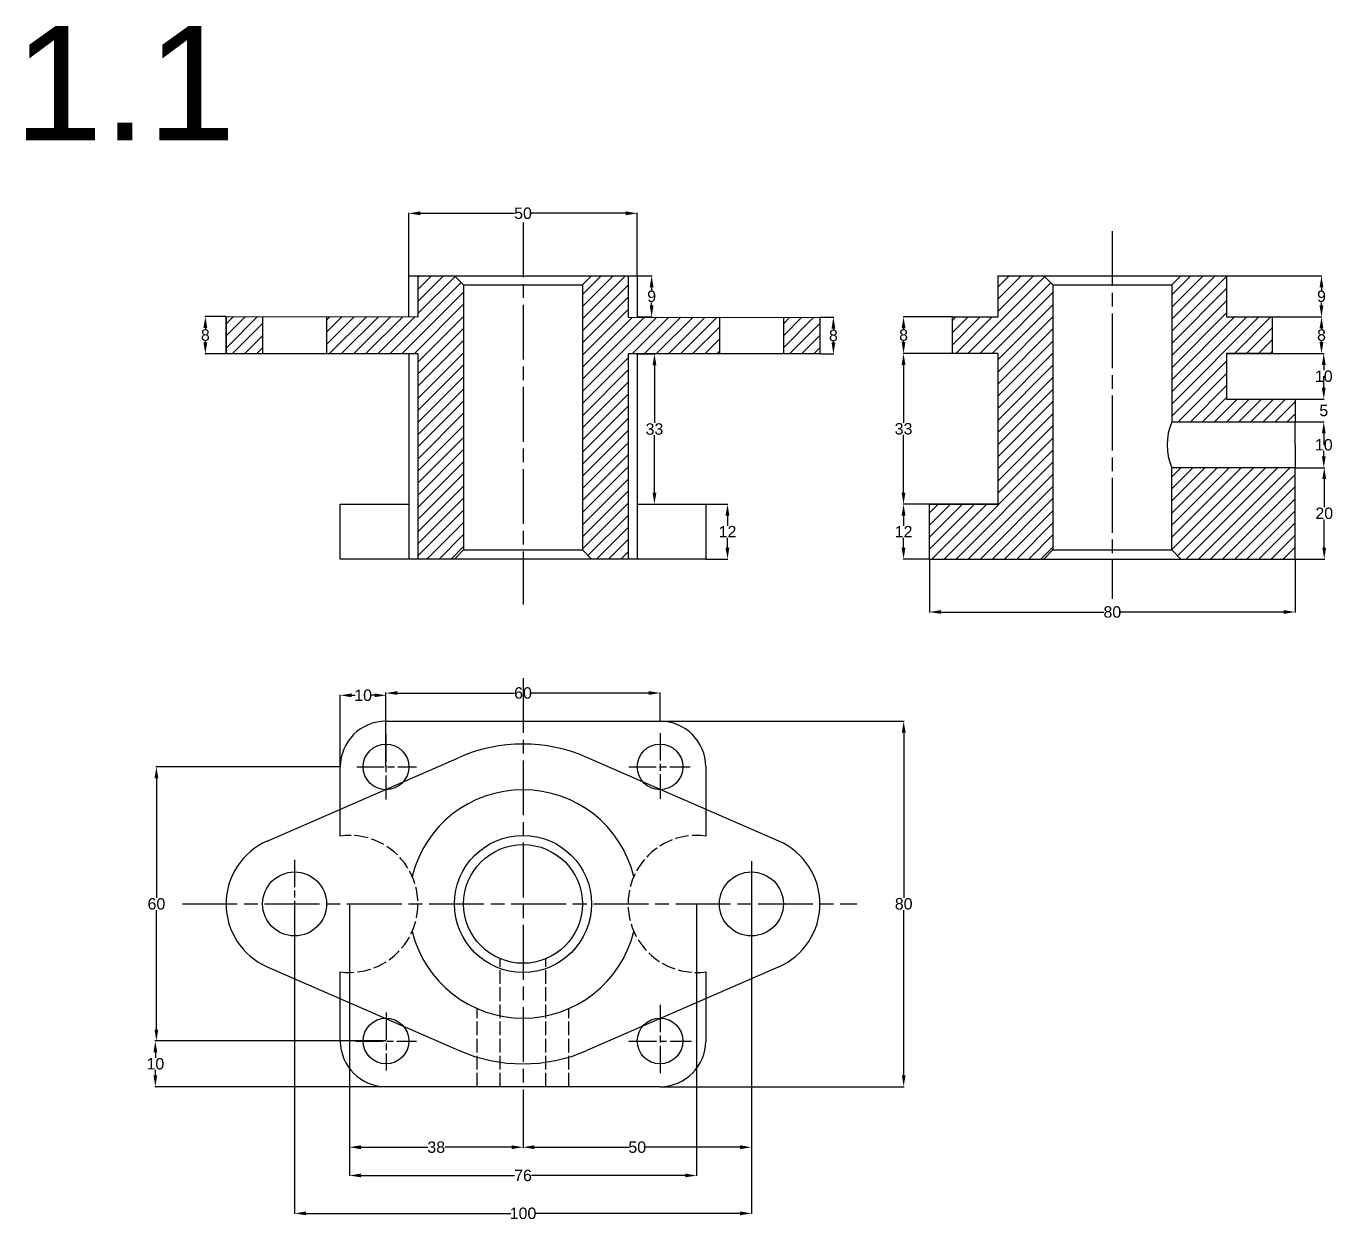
# Model space of a CAD drawing. Header units: inches. Extents: x 3 to 1058, y 42 to 617.
# Drawn here: x 2.7 to 288.7, y 44.1 to 305.6 of the extents above; entities that cross this region are included whole.
import ezdxf

# ---------------------------------------------------------------- set-up
doc = ezdxf.new("R2010")
doc.units = ezdxf.units.IN
doc.header["$MEASUREMENT"] = 0
for name, pattern in [('AM_ISO02W050x2', [3.75, 3, -0.75]), ('AM_ISO08W050', [18, 12, -1.5, 3, -1.5]), ('AM_ISO08W050x2', [9, 6, -0.75, 1.5, -0.75])]:
    doc.linetypes.add(name, pattern=pattern)
doc.styles.get("Standard").update_dxf_attribs({"font": 'arial.ttf'})
doc.dimstyles.new('AM_ANSI', dxfattribs={"dimtxt": 2.5, "dimasz": 2.5, "dimexe": 0.1, "dimexo": 0.05, "dimgap": 0.06, "dimtad": 0, "dimtih": 1, "dimtoh": 1, "dimdec": 0, "dimzin": 7, "dimdsep": 46, "dimtxsty": 'Standard', "dimcen": 0, "dimclrd": 3, "dimclre": 3, "dimclrt": 3, "dimadec": 0, "dimazin": 2, "dimtp": 0.1, "dimtm": 0.1, "dimtfac": 0.71, "dimtdec": 0, "dimtofl": 0, "dimtmove": 0, "dimatfit": 3, "dimfxl": 1, "dimtolj": 1, "dimtzin": 7, "dimlwd": -1, "dimlwe": -1, "dimarcsym": 1})

# ---------------------------------------------------------------- blocks, each defined once
blk = doc.blocks.new('*D48')
at = {"color": 3, "linetype": 'ByBlock', "transparency": 16777216}
for p, q in [((81.43, 153.56), (81.43, 159.76)), ((83.93, 159.66), (109.57, 159.66)), ((138.93, 159.66), (113.28, 159.66)), ((141.43, 153.56), (141.43, 159.76))]:
    blk.add_line(p, q, dxfattribs=at)
at = {"color": 3, "transparency": 16777216}
for points in [[(83.93, 160.08), (83.93, 159.25), (81.43, 159.66)], [(138.93, 160.08), (138.93, 159.25), (141.43, 159.66)]]:
    blk.add_solid(points, dxfattribs=at)
at = {"layer": 'Defpoints', "color": 0, "transparency": 16777216}
for p in [(141.43, 159.66), (81.43, 153.51), (141.43, 153.51)]:
    blk.add_point(p, dxfattribs=at)
at = {"color": 3, "transparency": 16777216, "insert": (111.43, 159.66), "char_height": 2.5, "attachment_point": 5}
blk.add_mtext('\\A1;60', dxfattribs=at)
blk = doc.blocks.new('*D49')
at = {"color": 3, "linetype": 'ByBlock', "transparency": 16777216}
for p, q in [((86.43, 251.03), (86.43, 264.75)), ((88.93, 264.65), (109.58, 264.65)), ((133.93, 264.65), (113.27, 264.65)), ((136.43, 251.03), (136.43, 264.75))]:
    blk.add_line(p, q, dxfattribs=at)
at = {"color": 3, "transparency": 16777216}
for points in [[(88.93, 265.07), (88.93, 264.23), (86.43, 264.65)], [(133.93, 265.07), (133.93, 264.23), (136.43, 264.65)]]:
    blk.add_solid(points, dxfattribs=at)
at = {"layer": 'Defpoints', "color": 0, "transparency": 16777216}
for p in [(86.43, 264.65), (86.43, 250.98), (136.43, 250.98)]:
    blk.add_point(p, dxfattribs=at)
at = {"color": 3, "transparency": 16777216, "insert": (111.43, 264.65), "char_height": 2.5, "attachment_point": 5}
blk.add_mtext('\\A1;50', dxfattribs=at)
blk = doc.blocks.new('*D50')
at = {"color": 3, "linetype": 'ByBlock', "transparency": 16777216}
for p, q in [((46.38, 242.07), (41.79, 242.07)), ((41.89, 239.57), (41.89, 239.32)), ((41.89, 236.39), (41.89, 236.64)), ((46.38, 233.89), (41.79, 233.89))]:
    blk.add_line(p, q, dxfattribs=at)
at = {"color": 3, "transparency": 16777216}
for points in [[(41.47, 239.57), (42.31, 239.57), (41.89, 242.07)], [(41.47, 236.39), (42.31, 236.39), (41.89, 233.89)]]:
    blk.add_solid(points, dxfattribs=at)
at = {"layer": 'Defpoints', "color": 0, "transparency": 16777216}
for p in [(46.43, 242.07), (41.89, 233.89), (46.43, 233.89)]:
    blk.add_point(p, dxfattribs=at)
at = {"color": 3, "transparency": 16777216, "insert": (41.89, 237.98), "char_height": 2.5, "attachment_point": 5}
blk.add_mtext('\\A1;8', dxfattribs=at)
blk = doc.blocks.new('*D51')
at = {"color": 3, "linetype": 'ByBlock', "transparency": 16777216}
for p, q in [((136.48, 250.98), (139.69, 250.98)), ((139.59, 248.48), (139.59, 247.82)), ((139.59, 244.48), (139.59, 245.14)), ((136.48, 241.98), (139.69, 241.98))]:
    blk.add_line(p, q, dxfattribs=at)
at = {"color": 3, "transparency": 16777216}
for points in [[(139.17, 248.48), (140, 248.48), (139.59, 250.98)], [(139.17, 244.48), (140, 244.48), (139.59, 241.98)]]:
    blk.add_solid(points, dxfattribs=at)
at = {"layer": 'Defpoints', "color": 0, "transparency": 16777216}
for p in [(136.43, 250.98), (136.43, 241.98), (139.59, 241.98)]:
    blk.add_point(p, dxfattribs=at)
at = {"color": 3, "transparency": 16777216, "insert": (139.59, 246.48), "char_height": 2.5, "attachment_point": 5}
blk.add_mtext('\\A1;9', dxfattribs=at)
blk = doc.blocks.new('*D52')
at = {"color": 3, "linetype": 'ByBlock', "transparency": 16777216}
for p, q in [((176.48, 241.94), (179.47, 241.94)), ((179.37, 239.44), (179.37, 239.25)), ((179.37, 236.39), (179.37, 236.58)), ((176.48, 233.89), (179.47, 233.89))]:
    blk.add_line(p, q, dxfattribs=at)
at = {"color": 3, "transparency": 16777216}
for points in [[(178.96, 239.44), (179.79, 239.44), (179.37, 241.94)], [(178.96, 236.39), (179.79, 236.39), (179.37, 233.89)]]:
    blk.add_solid(points, dxfattribs=at)
at = {"layer": 'Defpoints', "color": 0, "transparency": 16777216}
for p in [(176.43, 241.94), (176.43, 233.89), (179.37, 233.89)]:
    blk.add_point(p, dxfattribs=at)
at = {"color": 3, "transparency": 16777216, "insert": (179.37, 237.91), "char_height": 2.5, "attachment_point": 5}
blk.add_mtext('\\A1;8', dxfattribs=at)
blk = doc.blocks.new('*D53')
at = {"color": 3, "linetype": 'ByBlock', "transparency": 16777216}
for p, q in [((136.48, 233.89), (140.3, 233.89)), ((140.2, 231.39), (140.2, 218.77)), ((140.2, 203.48), (140.2, 216.1)), ((136.48, 200.98), (140.3, 200.98))]:
    blk.add_line(p, q, dxfattribs=at)
at = {"color": 3, "transparency": 16777216}
for points in [[(139.79, 231.39), (140.62, 231.39), (140.2, 233.89)], [(139.79, 203.48), (140.62, 203.48), (140.2, 200.98)]]:
    blk.add_solid(points, dxfattribs=at)
at = {"layer": 'Defpoints', "color": 0, "transparency": 16777216}
for p in [(136.43, 233.89), (136.43, 200.98), (140.2, 200.98)]:
    blk.add_point(p, dxfattribs=at)
at = {"color": 3, "transparency": 16777216, "insert": (140.2, 217.43), "char_height": 2.5, "attachment_point": 5}
blk.add_mtext('\\A1;33', dxfattribs=at)
blk = doc.blocks.new('*D54')
at = {"color": 3, "linetype": 'ByBlock', "transparency": 16777216}
for p, q in [((151.48, 200.98), (156.29, 200.98)), ((156.19, 198.48), (156.19, 196.29)), ((156.19, 191.48), (156.19, 193.66)), ((151.48, 188.98), (156.29, 188.98))]:
    blk.add_line(p, q, dxfattribs=at)
at = {"color": 3, "transparency": 16777216}
for points in [[(155.77, 198.48), (156.61, 198.48), (156.19, 200.98)], [(155.77, 191.48), (156.61, 191.48), (156.19, 188.98)]]:
    blk.add_solid(points, dxfattribs=at)
at = {"layer": 'Defpoints', "color": 0, "transparency": 16777216}
for p in [(151.43, 200.98), (151.43, 188.98), (156.19, 188.98)]:
    blk.add_point(p, dxfattribs=at)
at = {"color": 3, "transparency": 16777216, "insert": (156.19, 194.98), "char_height": 2.5, "attachment_point": 5}
blk.add_mtext('\\A1;12', dxfattribs=at)
blk = doc.blocks.new('*D55')
at = {"color": 3, "linetype": 'ByBlock', "transparency": 16777216}
for p, q in [((61.43, 113.46), (61.43, 45.68)), ((161.43, 113.46), (161.43, 45.68)), ((63.93, 45.78), (108.73, 45.78)), ((158.93, 45.78), (114.13, 45.78))]:
    blk.add_line(p, q, dxfattribs=at)
at = {"color": 3, "transparency": 16777216}
for points in [[(63.93, 46.2), (63.93, 45.37), (61.43, 45.78)], [(158.93, 46.2), (158.93, 45.37), (161.43, 45.78)]]:
    blk.add_solid(points, dxfattribs=at)
at = {"layer": 'Defpoints', "color": 0, "transparency": 16777216}
for p in [(61.43, 113.51), (161.43, 113.51), (161.43, 45.78)]:
    blk.add_point(p, dxfattribs=at)
at = {"color": 3, "transparency": 16777216, "insert": (111.43, 45.78), "char_height": 2.5, "attachment_point": 5}
blk.add_mtext('\\A1;100', dxfattribs=at)
blk = doc.blocks.new('*D56')
at = {"color": 3, "linetype": 'ByBlock', "transparency": 16777216}
for p, q in [((73.43, 113.46), (73.43, 53.97)), ((149.43, 113.46), (149.43, 53.97)), ((75.93, 54.07), (109.59, 54.07)), ((146.93, 54.07), (113.27, 54.07))]:
    blk.add_line(p, q, dxfattribs=at)
at = {"color": 3, "transparency": 16777216}
for points in [[(75.93, 54.49), (75.93, 53.66), (73.43, 54.07)], [(146.93, 54.49), (146.93, 53.66), (149.43, 54.07)]]:
    blk.add_solid(points, dxfattribs=at)
at = {"layer": 'Defpoints', "color": 0, "transparency": 16777216}
for p in [(73.43, 113.51), (149.43, 113.51), (149.43, 54.07)]:
    blk.add_point(p, dxfattribs=at)
at = {"color": 3, "transparency": 16777216, "insert": (111.43, 54.07), "char_height": 2.5, "attachment_point": 5}
blk.add_mtext('\\A1;76', dxfattribs=at)
blk = doc.blocks.new('*D58')
at = {"color": 3, "linetype": 'ByBlock', "transparency": 16777216}
for p, q in [((71.38, 143.51), (31.08, 143.51)), ((31.18, 141.01), (31.18, 114.84)), ((31.18, 86.01), (31.18, 112.17)), ((71.38, 83.51), (31.08, 83.51))]:
    blk.add_line(p, q, dxfattribs=at)
at = {"color": 3, "transparency": 16777216}
for points in [[(30.76, 141.01), (31.59, 141.01), (31.18, 143.51)], [(30.76, 86.01), (31.59, 86.01), (31.18, 83.51)]]:
    blk.add_solid(points, dxfattribs=at)
at = {"layer": 'Defpoints', "color": 0, "transparency": 16777216}
for p in [(71.43, 143.51), (31.18, 83.51), (71.43, 83.51)]:
    blk.add_point(p, dxfattribs=at)
at = {"color": 3, "transparency": 16777216, "insert": (31.18, 113.51), "char_height": 2.5, "attachment_point": 5}
blk.add_mtext('\\A1;60', dxfattribs=at)
blk = doc.blocks.new('*D59')
at = {"color": 3, "linetype": 'ByBlock', "transparency": 16777216}
for p, q in [((81.38, 83.51), (30.85, 83.51)), ((30.95, 81.01), (30.95, 79.84)), ((30.95, 76.01), (30.95, 77.17)), ((81.38, 73.51), (30.85, 73.51))]:
    blk.add_line(p, q, dxfattribs=at)
at = {"color": 3, "transparency": 16777216}
for points in [[(30.53, 81.01), (31.36, 81.01), (30.95, 83.51)], [(30.53, 76.01), (31.36, 76.01), (30.95, 73.51)]]:
    blk.add_solid(points, dxfattribs=at)
at = {"layer": 'Defpoints', "color": 0, "transparency": 16777216}
for p in [(81.43, 83.51), (30.95, 73.51), (81.43, 73.51)]:
    blk.add_point(p, dxfattribs=at)
at = {"color": 3, "transparency": 16777216, "insert": (30.95, 78.51), "char_height": 2.5, "attachment_point": 5}
blk.add_mtext('\\A1;10', dxfattribs=at)
blk = doc.blocks.new('*D60')
at = {"color": 3, "linetype": 'ByBlock', "transparency": 16777216}
for p, q in [((141.48, 153.51), (194.86, 153.51)), ((194.76, 151.01), (194.76, 114.84)), ((194.76, 76.01), (194.76, 112.17)), ((141.48, 73.51), (194.86, 73.51))]:
    blk.add_line(p, q, dxfattribs=at)
at = {"color": 3, "transparency": 16777216}
for points in [[(194.35, 151.01), (195.18, 151.01), (194.76, 153.51)], [(194.35, 76.01), (195.18, 76.01), (194.76, 73.51)]]:
    blk.add_solid(points, dxfattribs=at)
at = {"layer": 'Defpoints', "color": 0, "transparency": 16777216}
for p in [(141.43, 153.51), (141.43, 73.51), (194.76, 73.51)]:
    blk.add_point(p, dxfattribs=at)
at = {"color": 3, "transparency": 16777216, "insert": (194.76, 113.51), "char_height": 2.5, "attachment_point": 5}
blk.add_mtext('\\A1;80', dxfattribs=at)
blk = doc.blocks.new('*D61')
at = {"color": 3, "linetype": 'ByBlock', "transparency": 16777216}
for p, q in [((71.43, 143.56), (71.43, 159.26)), ((73.93, 159.16), (74.7, 159.16)), ((78.93, 159.16), (78.16, 159.16)), ((81.43, 143.56), (81.43, 159.26))]:
    blk.add_line(p, q, dxfattribs=at)
at = {"color": 3, "transparency": 16777216}
for points in [[(73.93, 159.58), (73.93, 158.75), (71.43, 159.16)], [(78.93, 159.58), (78.93, 158.75), (81.43, 159.16)]]:
    blk.add_solid(points, dxfattribs=at)
at = {"layer": 'Defpoints', "color": 0, "transparency": 16777216}
for p in [(81.43, 159.16), (71.43, 143.51), (81.43, 143.51)]:
    blk.add_point(p, dxfattribs=at)
at = {"color": 3, "transparency": 16777216, "insert": (76.43, 159.16), "char_height": 2.5, "attachment_point": 5}
blk.add_mtext('\\A1;10', dxfattribs=at)
blk = doc.blocks.new('*D62')
at = {"color": 3, "linetype": 'ByBlock', "transparency": 16777216}
for p, q in [((73.43, 113.46), (73.43, 60.16)), ((111.43, 66.76), (111.43, 60.16)), ((75.93, 60.26), (90.58, 60.26)), ((108.93, 60.26), (94.28, 60.26))]:
    blk.add_line(p, q, dxfattribs=at)
at = {"color": 3, "transparency": 16777216}
for points in [[(75.93, 60.68), (75.93, 59.84), (73.43, 60.26)], [(108.93, 60.68), (108.93, 59.84), (111.43, 60.26)]]:
    blk.add_solid(points, dxfattribs=at)
at = {"layer": 'Defpoints', "color": 0, "transparency": 16777216}
for p in [(73.43, 113.51), (111.43, 66.81), (111.43, 60.26)]:
    blk.add_point(p, dxfattribs=at)
at = {"color": 3, "transparency": 16777216, "insert": (92.43, 60.26), "char_height": 2.5, "attachment_point": 5}
blk.add_mtext('\\A1;38', dxfattribs=at)
blk = doc.blocks.new('*D63')
at = {"color": 3, "linetype": 'ByBlock', "transparency": 16777216}
for p, q in [((111.43, 64.07), (111.43, 60.16)), ((113.93, 60.26), (134.58, 60.26)), ((158.93, 60.26), (138.27, 60.26)), ((161.43, 60.31), (161.43, 60.36))]:
    blk.add_line(p, q, dxfattribs=at)
at = {"color": 3, "transparency": 16777216}
for points in [[(113.93, 60.68), (113.93, 59.84), (111.43, 60.26)], [(158.93, 60.68), (158.93, 59.84), (161.43, 60.26)]]:
    blk.add_solid(points, dxfattribs=at)
at = {"layer": 'Defpoints', "color": 0, "transparency": 16777216}
for p in [(111.43, 64.12), (161.43, 60.26), (161.43, 60.26)]:
    blk.add_point(p, dxfattribs=at)
at = {"color": 3, "transparency": 16777216, "insert": (136.43, 60.26), "char_height": 2.5, "attachment_point": 5}
blk.add_mtext('\\A1;50', dxfattribs=at)
blk = doc.blocks.new('*D64')
at = {"color": 3, "linetype": 'ByBlock', "transparency": 16777216}
for p, q in [((215.38, 233.98), (194.63, 233.98)), ((194.73, 231.48), (194.73, 218.82)), ((194.73, 203.48), (194.73, 216.14)), ((215.38, 200.98), (194.63, 200.98))]:
    blk.add_line(p, q, dxfattribs=at)
at = {"color": 3, "transparency": 16777216}
for points in [[(194.31, 231.48), (195.14, 231.48), (194.73, 233.98)], [(194.31, 203.48), (195.14, 203.48), (194.73, 200.98)]]:
    blk.add_solid(points, dxfattribs=at)
at = {"layer": 'Defpoints', "color": 0, "transparency": 16777216}
for p in [(215.43, 233.98), (194.73, 200.98), (215.43, 200.98)]:
    blk.add_point(p, dxfattribs=at)
at = {"color": 3, "transparency": 16777216, "insert": (194.73, 217.48), "char_height": 2.5, "attachment_point": 5}
blk.add_mtext('\\A1;33', dxfattribs=at)
blk = doc.blocks.new('*D65')
at = {"color": 3, "linetype": 'ByBlock', "transparency": 16777216}
for p, q in [((205.38, 241.98), (194.63, 241.98)), ((194.73, 239.48), (194.73, 239.32)), ((194.73, 236.48), (194.73, 236.64)), ((205.38, 233.98), (194.63, 233.98))]:
    blk.add_line(p, q, dxfattribs=at)
at = {"color": 3, "transparency": 16777216}
for points in [[(194.31, 239.48), (195.14, 239.48), (194.73, 241.98)], [(194.31, 236.48), (195.14, 236.48), (194.73, 233.98)]]:
    blk.add_solid(points, dxfattribs=at)
at = {"layer": 'Defpoints', "color": 0, "transparency": 16777216}
for p in [(205.43, 241.98), (194.73, 233.98), (205.43, 233.98)]:
    blk.add_point(p, dxfattribs=at)
at = {"color": 3, "transparency": 16777216, "insert": (194.73, 237.98), "char_height": 2.5, "attachment_point": 5}
blk.add_mtext('\\A1;8', dxfattribs=at)
blk = doc.blocks.new('*D66')
at = {"color": 3, "linetype": 'ByBlock', "transparency": 16777216}
for p, q in [((199.96, 200.98), (194.63, 200.98)), ((194.73, 198.48), (194.73, 196.29)), ((194.73, 191.48), (194.73, 193.66)), ((200.38, 188.98), (194.63, 188.98))]:
    blk.add_line(p, q, dxfattribs=at)
at = {"color": 3, "transparency": 16777216}
for points in [[(194.31, 198.48), (195.14, 198.48), (194.73, 200.98)], [(194.31, 191.48), (195.14, 191.48), (194.73, 188.98)]]:
    blk.add_solid(points, dxfattribs=at)
at = {"layer": 'Defpoints', "color": 0, "transparency": 16777216}
for p in [(200.01, 200.98), (194.73, 188.98), (200.43, 188.98)]:
    blk.add_point(p, dxfattribs=at)
at = {"color": 3, "transparency": 16777216, "insert": (194.73, 194.98), "char_height": 2.5, "attachment_point": 5}
blk.add_mtext('\\A1;12', dxfattribs=at)
blk = doc.blocks.new('*D67')
at = {"color": 3, "linetype": 'ByBlock', "transparency": 16777216}
for p, q in [((280.48, 218.98), (286.82, 218.98)), ((286.72, 216.48), (286.72, 215.32)), ((286.72, 211.48), (286.72, 212.64)), ((280.48, 208.98), (286.82, 208.98))]:
    blk.add_line(p, q, dxfattribs=at)
at = {"color": 3, "transparency": 16777216}
for points in [[(286.3, 216.48), (287.13, 216.48), (286.72, 218.98)], [(286.3, 211.48), (287.13, 211.48), (286.72, 208.98)]]:
    blk.add_solid(points, dxfattribs=at)
at = {"layer": 'Defpoints', "color": 0, "transparency": 16777216}
for p in [(280.43, 218.98), (280.43, 208.98), (286.72, 208.98)]:
    blk.add_point(p, dxfattribs=at)
at = {"color": 3, "transparency": 16777216, "insert": (286.72, 213.98), "char_height": 2.5, "attachment_point": 5}
blk.add_mtext('\\A1;10', dxfattribs=at)
blk = doc.blocks.new('*D68')
at = {"color": 3, "linetype": 'ByBlock', "transparency": 16777216}
for p, q in [((286.72, 226.48), (286.72, 228.98)), ((280.48, 223.98), (286.82, 223.98)), ((280.48, 218.98), (286.82, 218.98)), ((286.72, 216.48), (286.72, 213.98))]:
    blk.add_line(p, q, dxfattribs=at)
at = {"color": 3, "transparency": 16777216}
for points in [[(286.3, 226.48), (287.13, 226.48), (286.72, 223.98)], [(286.3, 216.48), (287.13, 216.48), (286.72, 218.98)]]:
    blk.add_solid(points, dxfattribs=at)
at = {"layer": 'Defpoints', "color": 0, "transparency": 16777216}
for p in [(280.43, 223.98), (280.43, 218.98), (286.72, 218.98)]:
    blk.add_point(p, dxfattribs=at)
at = {"color": 3, "transparency": 16777216, "insert": (286.72, 221.48), "char_height": 2.5, "attachment_point": 5}
blk.add_mtext('\\A1;5', dxfattribs=at)
blk = doc.blocks.new('*D69')
at = {"color": 3, "linetype": 'ByBlock', "transparency": 16777216}
for p, q in [((265.48, 233.98), (286.82, 233.98)), ((286.72, 231.48), (286.72, 230.32)), ((286.72, 226.48), (286.72, 227.64)), ((265.48, 223.98), (286.82, 223.98))]:
    blk.add_line(p, q, dxfattribs=at)
at = {"color": 3, "transparency": 16777216}
for points in [[(286.3, 231.48), (287.13, 231.48), (286.72, 233.98)], [(286.3, 226.48), (287.13, 226.48), (286.72, 223.98)]]:
    blk.add_solid(points, dxfattribs=at)
at = {"layer": 'Defpoints', "color": 0, "transparency": 16777216}
for p in [(265.43, 233.98), (265.43, 223.98), (286.72, 223.98)]:
    blk.add_point(p, dxfattribs=at)
at = {"color": 3, "transparency": 16777216, "insert": (286.72, 228.98), "char_height": 2.5, "attachment_point": 5}
blk.add_mtext('\\A1;10', dxfattribs=at)
blk = doc.blocks.new('*D70')
at = {"color": 3, "linetype": 'ByBlock', "transparency": 16777216}
for p, q in [((275.48, 241.98), (286.32, 241.98)), ((286.22, 239.48), (286.22, 239.32)), ((286.22, 236.48), (286.22, 236.64)), ((275.48, 233.98), (286.32, 233.98))]:
    blk.add_line(p, q, dxfattribs=at)
at = {"color": 3, "transparency": 16777216}
for points in [[(285.8, 239.48), (286.63, 239.48), (286.22, 241.98)], [(285.8, 236.48), (286.63, 236.48), (286.22, 233.98)]]:
    blk.add_solid(points, dxfattribs=at)
at = {"layer": 'Defpoints', "color": 0, "transparency": 16777216}
for p in [(275.43, 241.98), (275.43, 233.98), (286.22, 233.98)]:
    blk.add_point(p, dxfattribs=at)
at = {"color": 3, "transparency": 16777216, "insert": (286.22, 237.98), "char_height": 2.5, "attachment_point": 5}
blk.add_mtext('\\A1;8', dxfattribs=at)
blk = doc.blocks.new('*D71')
at = {"color": 3, "linetype": 'ByBlock', "transparency": 16777216}
for p, q in [((265.48, 250.98), (286.32, 250.98)), ((286.22, 248.48), (286.22, 247.82)), ((286.22, 244.48), (286.22, 245.14)), ((265.48, 241.98), (286.32, 241.98))]:
    blk.add_line(p, q, dxfattribs=at)
at = {"color": 3, "transparency": 16777216}
for points in [[(285.8, 248.48), (286.63, 248.48), (286.22, 250.98)], [(285.8, 244.48), (286.63, 244.48), (286.22, 241.98)]]:
    blk.add_solid(points, dxfattribs=at)
at = {"layer": 'Defpoints', "color": 0, "transparency": 16777216}
for p in [(265.43, 250.98), (265.43, 241.98), (286.22, 241.98)]:
    blk.add_point(p, dxfattribs=at)
at = {"color": 3, "transparency": 16777216, "insert": (286.22, 246.48), "char_height": 2.5, "attachment_point": 5}
blk.add_mtext('\\A1;9', dxfattribs=at)
blk = doc.blocks.new('*D72')
at = {"color": 3, "linetype": 'ByBlock', "transparency": 16777216}
for p, q in [((280.48, 208.98), (286.92, 208.98)), ((286.82, 206.48), (286.82, 200.32)), ((286.82, 191.48), (286.82, 197.64)), ((280.48, 188.98), (286.92, 188.98))]:
    blk.add_line(p, q, dxfattribs=at)
at = {"color": 3, "transparency": 16777216}
for points in [[(286.4, 206.48), (287.23, 206.48), (286.82, 208.98)], [(286.4, 191.48), (287.23, 191.48), (286.82, 188.98)]]:
    blk.add_solid(points, dxfattribs=at)
at = {"layer": 'Defpoints', "color": 0, "transparency": 16777216}
for p in [(280.43, 208.98), (280.43, 188.98), (286.82, 188.98)]:
    blk.add_point(p, dxfattribs=at)
at = {"color": 3, "transparency": 16777216, "insert": (286.82, 198.98), "char_height": 2.5, "attachment_point": 5}
blk.add_mtext('\\A1;20', dxfattribs=at)
blk = doc.blocks.new('*D73')
at = {"color": 3, "linetype": 'ByBlock', "transparency": 16777216}
for p, q in [((200.43, 188.93), (200.43, 177.29)), ((280.43, 188.93), (280.43, 177.29)), ((202.93, 177.39), (238.58, 177.39)), ((277.93, 177.39), (242.28, 177.39))]:
    blk.add_line(p, q, dxfattribs=at)
at = {"color": 3, "transparency": 16777216}
for points in [[(202.93, 177.81), (202.93, 176.98), (200.43, 177.39)], [(277.93, 177.81), (277.93, 176.98), (280.43, 177.39)]]:
    blk.add_solid(points, dxfattribs=at)
at = {"layer": 'Defpoints', "color": 0, "transparency": 16777216}
for p in [(200.43, 188.98), (280.43, 188.98), (280.43, 177.39)]:
    blk.add_point(p, dxfattribs=at)
at = {"color": 3, "transparency": 16777216, "insert": (240.43, 177.39), "char_height": 2.5, "attachment_point": 5}
blk.add_mtext('\\A1;80', dxfattribs=at)

msp = doc.modelspace()

# ---------------------------------------------------------------- hatches: boundary and pattern name
at = {"ltscale": 0.25}
h = msp.add_hatch(dxfattribs=at)
h.set_pattern_fill('ANSI31', color=3, scale=15)
h.set_pattern_definition([(45, (0, 146.3188), (-1.325825, 1.325825), [])])
h.paths.add_polyline_path([(134.42798, 233.88559), (134.42798, 188.97922), (126.42798, 188.97922), (124.42798, 190.97922), (124.42798, 248.97922), (126.42798, 250.97922), (134.42798, 250.97922), (134.42798, 241.94609), (154.42798, 241.91728), (154.42798, 233.88559)])
h.paths.add_polyline_path([(98.42798, 248.97922), (96.42798, 250.97922), (88.42798, 250.97922), (88.42798, 242.01235), (68.42798, 242.04115), (68.42798, 233.88559), (88.42798, 233.88559), (88.42798, 188.97922), (91.42798, 188.97922), (96.42798, 188.97922), (98.42798, 190.97922)])
h.paths.add_polyline_path([(176.42791, 241.88559), (168.42798, 241.89711), (168.42798, 233.88559), (176.42791, 233.88559)])
h.paths.add_polyline_path([(54.42798, 233.88559), (46.42804, 233.88559), (46.42804, 242.07284), (54.42798, 242.06132)])
h = msp.add_hatch()
h.set_pattern_fill('ANSI31', color=3, scale=15)
h.set_pattern_definition([(45, (-277.969, 163.5064), (-1.325825, 1.325825), [])])
h.paths.add_polyline_path([(227.43247, 248.97922), (225.43247, 250.97922), (215.43247, 250.97922), (215.43247, 241.97922), (205.43247, 241.97922), (205.43247, 233.97922), (215.43247, 233.97922), (215.43247, 200.97922), (200.43247, 200.97922), (200.43247, 188.97922), (225.43247, 188.97922), (227.43247, 190.97922)])
h.paths.add_polyline_path([(265.43247, 233.97922), (275.43247, 233.97922), (275.43247, 241.97922), (265.43247, 241.97922), (265.43247, 250.97922), (255.43247, 250.97922), (253.43247, 248.97922), (253.43247, 218.97922), (265.43247, 218.97922), (270.43247, 218.97922), (280.43247, 218.97922), (280.43247, 223.97922), (265.43247, 223.97922)])
h.paths.add_polyline_path([(253.43247, 190.97922), (255.43247, 188.97922), (280.43247, 188.97922), (280.43247, 208.97922), (265.43247, 208.97922), (253.43247, 208.97922)])

# ---------------------------------------------------------------- linework, layer by layer
at = {"color": 1, "linetype": 'AM_ISO08W050'}
for p, q in [((111.42798, 262.65666), (111.42798, 179.03771)), ((240.43247, 260.74608), (240.43247, 180.27546)), ((111.42798, 162.92107), (111.42798, 64.12033)), ((161.42798, 122.85505), (161.42798, 122.85505)), ((161.42798, 122.85505), (161.42798, 122.85505)), ((161.42798, 122.85505), (161.42798, 122.85505)), ((161.42798, 122.85505), (161.42798, 104.21858)), ((36.87087, 113.50594), (184.48027, 113.50594))]:
    msp.add_line(p, q, dxfattribs=at)
at = {"color": 4}
for p, q in [((86.42798, 241.97922), (86.42798, 250.97922)), ((86.42798, 250.97922), (136.42798, 250.97922)), ((88.42798, 250.97922), (88.42798, 242.01235)), ((98.42798, 248.97922), (96.42798, 250.97922)), ((98.42798, 248.97922), (98.42798, 190.97922)), ((98.42798, 248.97922), (124.42798, 248.97922)), ((124.42798, 248.97922), (126.42798, 250.97922)), ((124.42798, 248.97922), (124.42798, 190.97922)), ((136.42798, 250.97922), (136.42798, 241.94321)), ((215.43247, 241.97922), (215.43247, 250.97922)), ((215.43247, 250.97922), (265.43247, 250.97922)), ((225.43247, 250.97922), (227.43247, 248.97922)), ((227.43247, 248.97922), (227.43247, 190.97922)), ((227.43247, 248.97922), (253.43247, 248.97922)), ((265.43247, 250.97922), (265.43247, 241.97922)), ((46.42804, 242.07284), (88.42798, 242.01235)), ((46.42804, 233.88559), (46.42804, 242.07284)), ((54.42798, 242.06132), (54.42798, 233.97922)), ((68.42798, 242.04115), (68.42798, 233.97922)), ((134.42798, 241.94609), (176.42791, 241.88559)), ((154.42798, 241.91728), (154.42798, 233.97922)), ((168.42798, 241.89711), (168.42798, 233.97922)), ((176.42791, 241.88559), (176.42791, 233.88559)), ((205.43247, 233.97922), (205.43247, 241.97922)), ((205.43247, 241.97922), (215.43247, 241.97922)), ((265.43247, 241.97922), (275.43247, 241.97922)), ((275.43247, 241.97922), (275.43247, 233.97922)), ((88.42798, 233.88559), (46.42804, 233.88559)), ((86.42798, 233.88559), (86.42798, 200.97922)), ((88.42798, 233.88559), (88.42798, 188.97922)), ((176.42791, 233.88559), (134.42798, 233.88559)), ((134.42798, 233.88559), (134.42798, 188.97922)), ((136.42798, 233.88559), (136.42798, 200.97922)), ((215.43247, 233.97922), (205.43247, 233.97922)), ((215.43247, 200.97922), (215.43247, 233.97922)), ((275.43247, 233.97922), (265.43247, 233.97922)), ((265.43247, 233.97922), (265.43247, 223.97922)), ((265.43247, 223.97922), (280.43247, 223.97922)), ((265.43247, 218.97922), (253.43247, 218.97922)), ((270.43247, 218.97922), (265.43247, 218.97922)), ((280.43247, 218.97922), (270.43247, 218.97922)), ((280.43247, 213.97922), (280.43247, 208.97922)), ((280.43247, 208.97922), (253.43247, 208.97922)), ((280.43247, 188.97922), (280.43247, 208.97922)), ((71.42798, 188.97922), (71.42798, 200.97922)), ((71.42798, 200.97922), (86.42798, 200.97922)), ((86.42798, 200.97922), (86.42798, 188.97922)), ((136.42798, 200.97922), (151.42798, 200.97922)), ((136.42798, 200.97922), (136.42798, 188.97922)), ((151.42798, 200.97922), (151.42798, 188.97922)), ((200.43247, 188.97922), (200.43247, 200.97922)), ((200.43247, 200.97922), (215.43247, 200.97922)), ((91.42798, 188.97922), (71.42798, 188.97922)), ((151.42798, 188.97922), (91.42798, 188.97922)), ((98.42798, 190.97922), (96.42798, 188.97922)), ((98.42798, 190.97922), (124.42798, 190.97922)), ((124.42798, 190.97922), (126.42798, 188.97922)), ((200.43247, 188.97922), (280.43247, 188.97922)), ((225.43247, 188.97922), (227.43247, 190.97922)), ((227.43247, 190.97922), (253.43247, 190.97922)), ((255.43247, 188.97922), (253.43247, 190.97922)), ((81.42798, 153.50594), (141.42798, 153.50594)), ((55.42798, 127.25367), (97.42798, 145.58397)), ((71.42798, 128.37201), (71.42798, 143.50594)), ((167.42798, 127.25367), (125.42798, 145.58397)), ((151.42798, 143.50594), (151.42798, 128.37201)), ((55.42798, 99.75821), (97.42798, 81.42791)), ((71.42798, 83.50594), (71.42798, 98.63987)), ((167.42798, 99.75821), (125.42798, 81.42791)), ((151.42798, 98.63987), (151.42798, 83.50594)), ((141.42798, 73.50594), (81.42798, 73.50594))]:
    msp.add_line(p, q, dxfattribs=at)
for p, q in [((134.42798, 250.97922), (134.42798, 241.94609)), ((255.43247, 250.97922), (253.43247, 248.97922)), ((253.43247, 248.97922), (253.43247, 218.97922)), ((46.42804, 242.07284), (46.42804, 233.88559)), ((136.42798, 241.97922), (136.42798, 241.94321)), ((280.43247, 223.97922), (280.43247, 218.97922)), ((280.43247, 213.97922), (280.43247, 218.97922)), ((253.43247, 190.97922), (253.43247, 208.97922))]:
    msp.add_line(p, q)
at = {"color": 1, "linetype": 'AM_ISO08W050x2'}
for p, q in [((81.42798, 150.62666), (81.42798, 136.32666)), ((141.42798, 150.89105), (141.42798, 136.52635)), ((75.04998, 143.50594), (88.12933, 143.50594)), ((134.58969, 143.50594), (147.99279, 143.50594)), ((61.42798, 123.17468), (61.42798, 103.38146)), ((81.48023, 89.74036), (81.48023, 77.03591)), ((141.42798, 91.45013), (141.42798, 75.75988)), ((74.83036, 83.50594), (88.1301, 83.50594)), ((134.61833, 83.50594), (148.31699, 83.50594))]:
    msp.add_line(p, q, dxfattribs=at)
at = {"color": 4, "linetype": 'AM_ISO02W050x2'}
for p, q in [((106.42798, 73.50594), (106.42798, 101.50594)), ((116.42798, 73.50594), (116.42798, 101.50594)), ((101.42798, 73.50594), (101.42798, 90.59306)), ((121.42798, 73.50594), (121.42798, 90.59306))]:
    msp.add_line(p, q, dxfattribs=at)
at = {"color": 4}
for centre, radius in [((81.42798, 143.50594), 5), ((141.42798, 143.50594), 5), ((111.42798, 113.50594), 15), ((111.42798, 113.50594), 13), ((61.42798, 113.50594), 7), ((161.42798, 113.50594), 7), ((81.42798, 83.50594), 5), ((141.42798, 83.50594), 5)]:
    msp.add_circle(centre, radius, dxfattribs=at)
for centre, radius, start, end in [((265.43247, 213.97922), 13, 157.3801351, 202.6198649), ((81.42798, 143.50594), 10, 90, 180), ((141.42798, 143.50594), 10, 0, 90), ((111.42798, 113.50594), 35, 66.4218215, 113.5781785), ((111.42798, 113.50594), 25, 13.9452833, 166.0547167), ((61.42798, 113.50594), 15, 113.5781785, 246.4218215), ((161.42798, 113.50594), 15, 293.5781785, 66.4218215), ((111.42798, 113.50594), 25, 193.9452833, 346.0547167), ((81.42798, 83.50594), 10, 180, 270), ((141.42798, 83.50594), 10, 270, 0), ((111.42798, 113.50594), 35, 246.4218215, 293.5781785)]:
    msp.add_arc(centre, radius, start, end, dxfattribs=at)
at = {"color": 4, "linetype": 'AM_ISO02W050x2'}
for centre, start, end in [((73.42798, 113.50594), 262.3377443, 97.6622557), ((149.42798, 113.50594), 82.3377443, 277.6622557)]:
    msp.add_arc(centre, 15, start, end, dxfattribs=at)

# ---------------------------------------------------------------- texts
at = {"color": 6}
msp.add_text('1.1', height=25, dxfattribs=at).set_placement((0, 280.61732))

# ---------------------------------------------------------------- dimensions: what is measured, and where the dimension line sits
for base, p1, p2, picture, middle in [((86.42798, 264.6488), (136.42798, 250.97922), (86.42798, 250.97922), '*D49', (111.42798, 264.6488)), ((280.43247, 177.39223), (200.43247, 188.97922), (280.43247, 188.97922), '*D73', (240.43247, 177.39223)), ((81.42798, 159.16432), (71.42798, 143.50594), (81.42798, 143.50594), '*D61', (76.42798, 159.16432)), ((161.42798, 45.78316), (61.42798, 113.50594), (161.42798, 113.50594), '*D55', (111.42798, 45.78316)), ((149.42798, 54.07306), (73.42798, 113.50594), (149.42798, 113.50594), '*D56', (111.42798, 54.07306)), ((111.42798, 60.25913), (73.42798, 113.50594), (111.42798, 66.80754), '*D62', (92.42798, 60.25913))]:
    dim = msp.add_linear_dim(base=base, p1=p1, p2=p2, dimstyle='AM_ANSI')
    dim.commit()
    dim.dimension.update_dxf_attribs({"geometry": picture, "text_midpoint": middle})
for base, p1, p2, picture, middle in [((139.58693, 241.97922), (136.42798, 250.97922), (136.42798, 241.97922), '*D51', (139.58693, 246.47922)), ((286.21542, 241.97922), (265.43247, 250.97922), (265.43247, 241.97922), '*D71', (286.21542, 246.47922)), ((41.88857, 233.88559), (46.42804, 242.07284), (46.42804, 233.88559), '*D50', (41.88857, 237.97922)), ((179.37423, 233.88559), (176.42791, 241.94321), (176.42791, 233.88559), '*D52', (179.37423, 237.9144)), ((194.72827, 233.97922), (205.43247, 241.97922), (205.43247, 233.97922), '*D65', (194.72827, 237.97922)), ((286.21542, 233.97922), (275.43247, 241.97922), (275.43247, 233.97922), '*D70', (286.21542, 237.97922)), ((140.20365, 200.97922), (136.42798, 233.88559), (136.42798, 200.97922), '*D53', (140.20365, 217.4324)), ((194.72827, 200.97922), (215.43247, 233.97922), (215.43247, 200.97922), '*D64', (194.72827, 217.47922)), ((286.71542, 223.97922), (265.43247, 233.97922), (265.43247, 223.97922), '*D69', (286.71542, 228.97922)), ((286.71542, 218.97922), (280.43247, 223.97922), (280.43247, 218.97922), '*D68', (286.71542, 221.47922)), ((286.71542, 208.97922), (280.43247, 218.97922), (280.43247, 208.97922), '*D67', (286.71542, 213.97922)), ((156.18926, 188.97922), (151.42798, 200.97922), (151.42798, 188.97922), '*D54', (156.18926, 194.97922)), ((194.72827, 188.97922), (200.00537, 200.97922), (200.43247, 188.97922), '*D66', (194.72827, 194.97922)), ((194.76372, 73.50594), (141.42798, 153.50594), (141.42798, 73.50594), '*D60', (194.76372, 113.50594)), ((31.17719, 83.50594), (71.42798, 143.50594), (71.42798, 83.50594), '*D58', (31.17719, 113.50594)), ((30.94676, 73.50594), (81.42798, 83.50594), (81.42798, 73.50594), '*D59', (30.94676, 78.50594))]:
    dim = msp.add_linear_dim(base=base, p1=p1, p2=p2, angle=90, dimstyle='AM_ANSI')
    dim.commit()
    dim.dimension.update_dxf_attribs({"geometry": picture, "text_midpoint": middle})
dim = msp.add_aligned_dim(p1=(280.43247, 208.97922), p2=(280.43247, 188.97922), distance=6.38295, dimstyle='AM_ANSI')
dim.commit()
dim.dimension.update_dxf_attribs({"geometry": '*D72', "text_midpoint": (286.81542, 198.97922)})
at = {"color": 4}
dim = msp.add_linear_dim(base=(141.42798, 159.66432), p1=(81.42798, 153.50594), p2=(141.42798, 153.50594), dimstyle='AM_ANSI', dxfattribs=at)
dim.commit()
dim.dimension.update_dxf_attribs({"geometry": '*D48', "text_midpoint": (111.42798, 159.66432)})
dim = msp.add_linear_dim(base=(161.42798, 60.25913), p1=(111.42798, 64.12033), p2=(161.42798, 60.25913), dimstyle='AM_ANSI', override={"dimtmove": 1})
dim.commit()
dim.dimension.update_dxf_attribs({"geometry": '*D63', "text_midpoint": (136.42798, 60.25913)})

doc.saveas('drawing.dxf')
